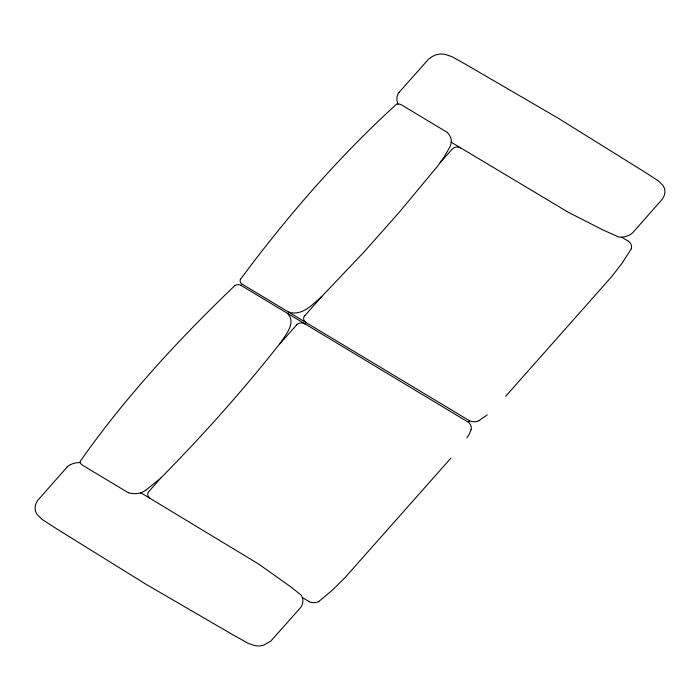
<?xml version="1.0" encoding="UTF-8"?>
<svg xmlns="http://www.w3.org/2000/svg" width="700" height="700" viewBox="0 0 700 700"><rect width="100%" height="100%" fill="white"/><g stroke="black" fill="none" stroke-linecap="round" stroke-linejoin="round"><path stroke-width="1.05" d="M470.951 429.756L469.35 433.983L466.839 437.894M631.225 248.85L622.178 263.086L611.686 276.614L505.715 396.244M160.895 477.942C203.026 435.199 243.731 389.664 280.954 342.186C286.151 334.031 296.415 322.56 287.429 313.311M240.572 279.16C287.131 216.44 338.774 156.817 396.428 104.274C398.108 103.819 399.971 104.011 401.502 104.869L447.554 132.562M304.789 315.691L321.851 296.406L364.21 251.773L398.816 212.774L437.806 165.891L444.159 156.905L449.584 147.481A19.906 16.082 6.1 0 0 451.273 142.214M67.112 467.075L37.52 500.596L35.674 504.35L35.009 507.727L35.438 511.175L36.916 514.264L41.755 519.164L54.906 527.721L145.617 584.045L234.299 635.591L248.754 643.606L255.623 645.794L259.639 645.977L263.498 645.269L270.734 641.165L300.746 607.434A16.914 13.667 6.1 0 0 302.418 597.581M399.131 92.304L428.864 58.87L432.635 56.28L436.345 54.722L440.449 54.014L444.474 54.224L451.614 56.534L465.509 64.243L558.276 118.247L646.896 173.399L658.796 181.195L663.197 185.736L664.633 188.834L664.983 192.08L664.256 195.475L662.454 199.01L632.608 232.838A16.914 13.667 6.1 0 1 621.722 237.151L628.574 241.307M279.493 344.225L296.59 324.949M450.957 458.054L344.969 577.675L332.526 590.03L318.824 601.466M440.274 162.584L452.314 148.977A6.195 5.005 6.1 0 1 460.644 147.866L451.089 142.117M487.252 414.855L479.097 420.56M234.78 285.696C178.623 339.334 123.716 399.088 80.124 461.484C80.168 462.98 81.112 464.327 82.355 465.106L128.415 492.8M321.851 296.406C312.629 304.29 302.146 316.47 288.549 312.051M146.274 489.843L160.834 478.012L148.838 491.531A6.195 5.005 6.1 0 0 150.019 498.356L140.534 492.66M621.53 237.108L618.852 237.055L603.19 230.064L568.549 212.424L460.933 148.041M304.929 323.864L468.309 422.214L469.577 420.787L306.338 322.735A7.28 5.88 6.1 0 1 306.084 322.569L242.279 284.235M150.377 498.575L258.195 563.771L289.651 586.031L301.411 595.332L302.348 597.59M241.168 285.495L305.025 323.908M302.312 597.485L309.304 601.694M468.396 422.144A10.246 8.277 6.1 0 1 471.082 429.783M234.666 285.582A5.819 4.699 6.1 0 1 241.255 285.373M306.014 322.639A6.291 5.084 6.1 0 1 304.727 315.656M479.168 420.656A10.246 8.277 6.1 0 1 469.525 420.875M242.165 284.34A5.819 4.699 6.1 0 1 240.406 279.108M140.752 492.896A18.261 14.761 6.1 0 1 128.45 492.721M628.67 241.237A10.246 8.277 6.1 0 1 631.347 248.876M398.037 104.072A17.238 13.93 6.1 0 1 399.017 92.251M67.016 467.005A17.238 13.93 6.1 0 1 80.377 462.63M318.894 601.562A10.246 8.277 6.1 0 1 309.251 601.781M447.475 132.615A18.261 14.761 6.1 0 1 451.421 142.214M146.248 489.816A19.906 16.082 6.1 0 1 140.7 492.774M296.529 324.914A6.291 5.084 6.1 0 1 304.99 323.794"/></g></svg>
